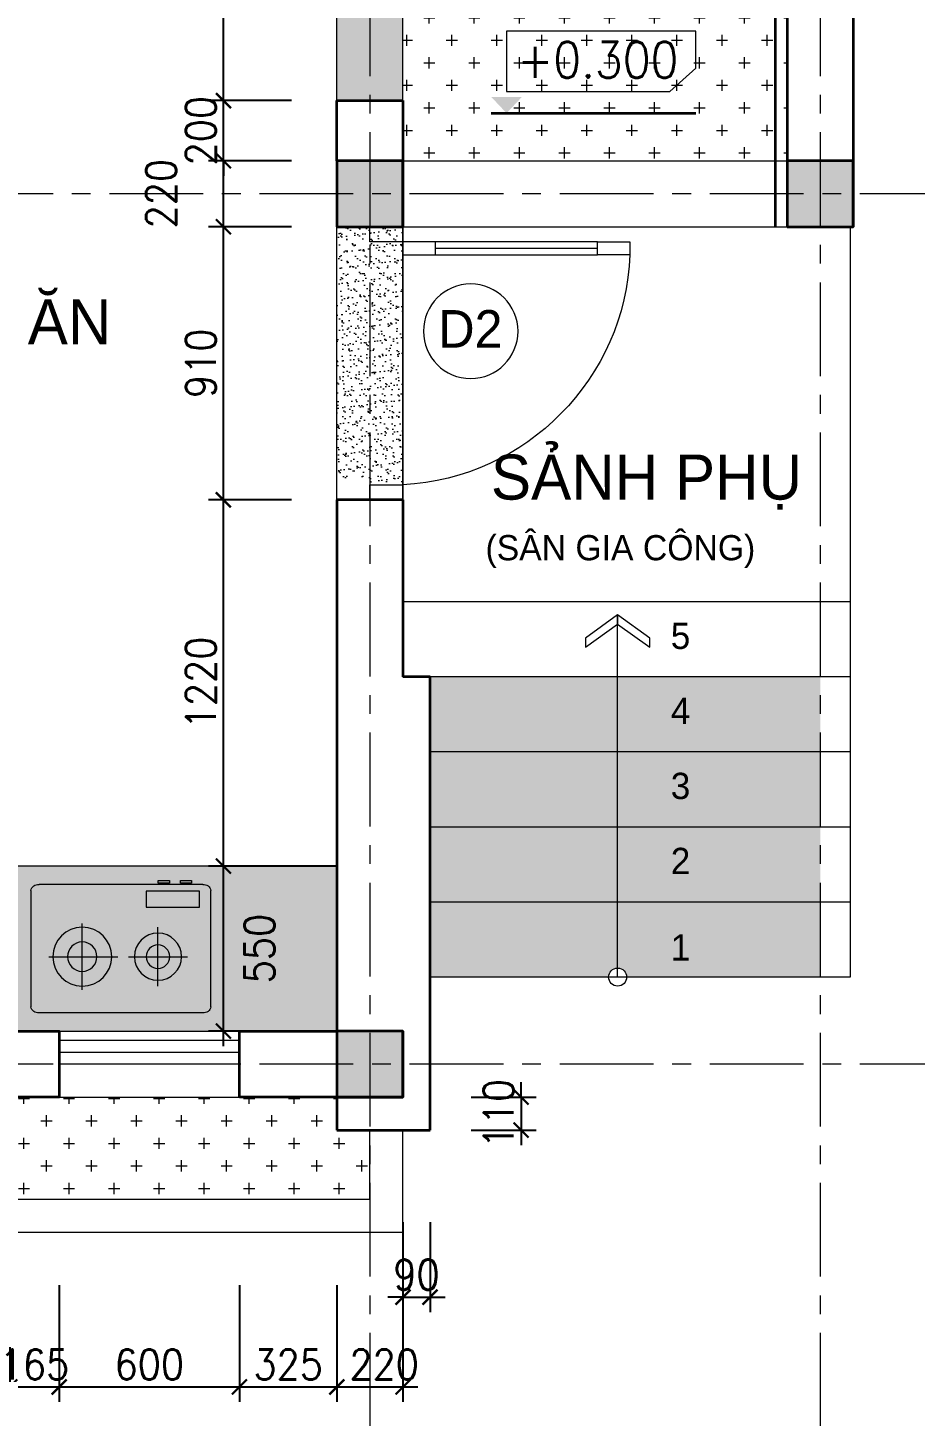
# Model space of a CAD drawing. Header units: millimetres. Extents: x -529782 to -142003, y -492574 to -273331.
# Drawn here: x -257744 to -254788, y -369084 to -364458 of the extents above; entities that cross this region are included whole.
import ezdxf

# ---------------------------------------------------------------- set-up
doc = ezdxf.new("R2010")
doc.units = ezdxf.units.MM
doc.header["$LTSCALE"] = 500
doc.header["$MEASUREMENT"] = 0
doc.header["$PDMODE"] = 3
doc.linetypes.add('CENTER', pattern=[2, 1.25, -0.25, 0.25, -0.25])
doc.layers.get('0').update_dxf_attribs({"linetype": 'CONTINUOUS', "lineweight": 13})
doc.layers.get('Defpoints').update_dxf_attribs({"color": 255, "linetype": 'CONTINUOUS', "lineweight": 13})
for name, color, linetype, lineweight in [('1.cat 30', 30, 'CONTINUOUS', 35), ('1.cot', 2, 'CONTINUOUS', 35), ('2.thay 145', 145, 'CONTINUOUS', 18), ('3.manh 08', 8, 'CONTINUOUS', 9), ('4.dim 08', 8, 'CONTINUOUS', 13), ('7.tim 67', 67, 'CENTER', 9), ('8.vat lieu 08', 8, 'CONTINUOUS', 5), ('9.text \xad white', 7, 'CONTINUOUS', 15), ('CA.manh 08', 8, 'CONTINUOUS', 9), ('CA.thay 145', 145, 'CONTINUOUS', 18), ('CHITIET', 9, 'CONTINUOUS', 9), ('noithat', 15, 'CONTINUOUS', 9)]:
    doc.layers.add(name, color=color, linetype=linetype, lineweight=lineweight)
doc.styles.add('CA.JSC1', font='')
doc.styles.get("Standard").update_dxf_attribs({"font": 'txt.shx', "width": 0.9})
doc.styles.add('VnAvantH', font='')
doc.styles.get('CA.JSC1').set_extended_font_data('.VnAvantH')
doc.styles.get('VnAvantH').set_extended_font_data('.VnAvantH')
doc.dimstyles.new('CA 50', dxfattribs={"dimscale": 0, "dimtxt": 100, "dimasz": 50, "dimexe": 50, "dimexo": 0, "dimgap": 25, "dimtad": 1, "dimdec": 0, "dimzin": 0, "dimdsep": 46, "dimtxsty": 'Standard', "dimblk": 'ARCHTICK', "dimcen": 0.09, "dimdle": 50, "dimclrd": 256, "dimclre": 256, "dimclrt": 7, "dimadec": 0, "dimazin": 0, "dimtfac": 1, "dimtdec": 0, "dimtix": 1, "dimtmove": 2, "dimatfit": 3, "dimldrblk": 'DOT', "dimfxl": 1, "dimtolj": 1, "dimtzin": 0, "dimarcsym": 0})
pattern_1 = [(0, (0, 0), (75, 75), [37.5, -112.5]), (90, (18.75, -18.75), (-74.99999999999999, 75), [37.5, -112.5])]
pattern_2 = [(37.50000000000001, (0, 0), (-1.259867162192163, 38.53647538026317), [0, -30.4, 0, -34, 0, -32.5]), (7.499999999999999, (0, 0), (35.39553410535454, 56.4429213045948), [0, -16.4, 0, -27.4, 0, -10.5]), (327.5, (-24.6, 0), (62.2828372350299, 0.11318107073929), [0, -10, 0, -36, 0, -47]), (317.5, (-24.6, 0), (60.12253209144586, 17.55351129868498), [0, -5, 0, -23.6, 0, -27])]

# ---------------------------------------------------------------- blocks, each defined once
blk = doc.blocks.new('A$C1A9D127A')
at = {"layer": 'noithat', "color": 135, "linetype": 'Continuous'}
for p, q in [((49.99985728343017, 109.9998206971213), (-0.0001427165698260069, 109.9998206971213)), ((-0.0001427165698260069, 109.9998206971213), (-0.0001427165698260069, -0.000179302878677845)), ((49.99985728343017, -0.000179302878677845), (49.99985728343017, 109.9998206971213)), ((-0.0001427165698260069, -0.000179302878677845), (49.99985728343017, -0.000179302878677845))]:
    blk.add_line(p, q, dxfattribs=at)
blk = doc.blocks.new('A$C2BDB356E')
at = {"layer": 'noithat', "color": 135, "linetype": 'Continuous'}
for p, q in [((0.0007344302721321583, 599.9999563574092), (0.0007344302721321583, 699.9999563574092)), ((0.0007344302721321583, 699.9999563574092), (40.00073443027213, 699.9999563574092)), ((40.00073443027213, 699.9999563574092), (40.00073443027213, 599.9999563574092)), ((40.00073443027213, 599.9999563574092), (0.0007344302721321583, 599.9999563574092)), ((0.0007344302721321583, 99.99995635740925), (0.0007344302721321583, -4.364259075373411e-05)), ((40.00073443027213, 99.99995635740925), (0.0007344302721321583, 99.99995635740925)), ((40.00073443027213, -4.364259075373411e-05), (40.00073443027213, 99.99995635740925)), ((0.0007344302721321583, -4.364259075373411e-05), (40.00073443027213, -4.364259075373411e-05))]:
    blk.add_line(p, q, dxfattribs=at)
at = {"layer": 'noithat', "color": 8, "linetype": 'Continuous'}
for p, q in [((0.0007344302721321583, 99.99995635740925), (0.0007344302721321583, 599.9999563574092)), ((20.00073443027213, 599.9999563574092), (20.00073443027213, 99.99995635740925)), ((40.00073443027213, 599.9999563574092), (40.00073443027213, 99.99995635740925))]:
    blk.add_line(p, q, dxfattribs=at)
at = {"layer": 'noithat', "color": 1, "linetype": 'Continuous'}
blk.add_arc((10.18820847296689, 740.3098040898665), 740.9098847954065, 272.306074052381, 356.8812333185894, dxfattribs=at)
blk = doc.blocks.new('A$C30FB348B')
at = {"layer": 'noithat', "linetype": 'Continuous'}
for p, q in [((0.0002172812819480896, 33.85347321256995), (0.0002172812819480896, 421.2069516330957)), ((572.7609284371138, 440.9020689167082), (27.23950612545013, 440.9020689167082)), ((600.000217281282, 421.2069516330957), (600.000217281282, 33.85347321256995)), ((171.159261636436, 365.3245245367289), (171.159261636436, 143.323380228132)), ((423.4479116201401, 352.3814236670732), (423.4479116201401, 156.2664828933775)), ((60.14995465427637, 254.3239532783628), (289.5696166753769, 254.3239532783628)), ((325.3904412314296, 254.3239532783628), (521.5053820014, 254.3239532783628)), ((383.7958815470338, 35.55339248850942), (383.7958815470338, 89.17481165751815)), ((383.7958815470338, 89.17481165751815), (561.421077311039, 89.17481165751815)), ((561.421077311039, 89.17481165751815), (561.421077311039, 35.55339248850942)), ((572.7623986005783, 14.15982609987259), (27.23950612545013, 14.15982609987259)), ((561.421077311039, 35.55339248850942), (383.7958815470338, 35.55339248850942)), ((424.4404108226299, 9.21943062916398), (424.4404108226299, 0.000129304826259613)), ((461.3425084352493, 9.21943062916398), (424.4404108226299, 9.21943062916398)), ((424.4404108226299, 0.000129304826259613), (461.3425084352493, 0.000129304826259613)), ((461.3425084352493, 0.000129304826259613), (461.3425084352493, 9.21943062916398)), ((498.2446060404181, 9.21943062916398), (498.2446060404181, 0.000129304826259613)), ((535.1467036530375, 9.21943062916398), (498.2446060404181, 9.21943062916398)), ((498.2446060404181, 0.000129304826259613), (535.1467036530375, 0.000129304826259613)), ((535.1467036530375, 0.000129304826259613), (535.1467036530375, 9.21943062916398))]:
    blk.add_line(p, q, dxfattribs=at)
for centre, radius in [((171.159261636436, 254.3239532783628), 98.05747038781627), ((423.4479116201401, 254.3239532783628), 78.44703483184028), ((171.159261636436, 254.3239532783628), 49.02675046593203), ((423.4479116201401, 254.3239532783628), 39.22245889433288)]:
    blk.add_circle(centre, radius, dxfattribs=at)
for centre, radius, start, end in [((23.98896186053753, 416.7174651958048), 24.40207153541323, 82.34500645353862, 169.4018578650414), ((576.0105572864413, 416.7144089266658), 24.40497866236014, 10.60416503211747, 97.65190782303455), ((23.98983140289783, 38.34199333935976), 24.40012875186774, 190.6001994432586, 277.6639966626983), ((576.0186663344502, 38.3432694375515), 24.40255349083593, 262.3420477855835, 349.3978178015818)]:
    blk.add_arc(centre, radius, start, end, dxfattribs=at)
blk = doc.blocks.new('_ArchTick')
at = {"color": 1, "linetype": 'ByBlock', "const_width": 0.150000081}
blk.add_lwpolyline([(-0.5000002699998731, -0.5000002699998731), (0.5000002699998731, 0.5000002699998731)], dxfattribs=at)
blk = doc.blocks.new('*D342')
at = {"layer": '4.dim 08', "lineweight": -2, "transparency": 16777216}
for p, q in [((-257092, -367850.9999999998), (-257092, -367200.9999999998)), ((-256713.8179060325, -367250.9999999998), (-257142, -367250.9999999998)), ((-256713.8179060325, -367800.9999999998), (-257142, -367800.9999999998))]:
    blk.add_line(p, q, dxfattribs=at)
at = {"layer": 'Defpoints', "color": 0, "transparency": 16777216}
for p in [(-257092, -367250.9999999998), (-256713.8179060325, -367250.9999999998), (-256713.8179060325, -367800.9999999998)]:
    blk.add_point(p, dxfattribs=at)
at = {"layer": '4.dim 08', "lineweight": -2, "transparency": 16777216, "xscale": 50, "yscale": 50, "zscale": 50}
for p, rotation in [((-257092, -367250.9999999998), 90), ((-257092, -367800.9999999998), 270)]:
    blk.add_blockref('_ArchTick', p, dxfattribs=dict(at, rotation=rotation))
at = {"layer": '4.dim 08', "color": 7, "transparency": 16777216, "insert": (-256972, -367525.9999999998), "char_height": 100, "attachment_point": 5, "rotation": 90}
blk.add_mtext('\\A1;550', dxfattribs=at)
blk = doc.blocks.new('_DOT')
at = {"color": 1, "linetype": 'ByBlock'}
blk.add_line((-0.5, 0), (-1, 0), dxfattribs=at)
at = {"color": 1, "linetype": 'ByBlock', "const_width": 0.5}
blk.add_lwpolyline([(-0.25, 0, 1), (0.25, 0, 1)], format="xyb", close=True, dxfattribs=at)
blk = doc.blocks.new('*D343')
at = {"layer": '4.dim 08', "lineweight": -2, "transparency": 16777216}
for p, q in [((-257092, -367300.9999999998), (-257092, -365980.9999999998)), ((-256865.5, -366030.9999999998), (-257142, -366030.9999999998)), ((-256865.5, -367250.9999999998), (-257142, -367250.9999999998))]:
    blk.add_line(p, q, dxfattribs=at)
at = {"layer": 'Defpoints', "color": 0, "transparency": 16777216}
for p in [(-257092, -366030.9999999998), (-256865.5, -366030.9999999998), (-256865.5, -367250.9999999998)]:
    blk.add_point(p, dxfattribs=at)
at = {"layer": '4.dim 08', "lineweight": -2, "transparency": 16777216, "xscale": 50, "yscale": 50, "zscale": 50}
for p, rotation in [((-257092, -366030.9999999998), 90), ((-257092, -367250.9999999998), 270)]:
    blk.add_blockref('_ArchTick', p, dxfattribs=dict(at, rotation=rotation))
at = {"layer": '4.dim 08', "color": 7, "transparency": 16777216, "insert": (-257166.9999999999, -366640.9999999998), "char_height": 100, "attachment_point": 5, "rotation": 90}
blk.add_mtext('\\A1;1220', dxfattribs=at)
blk = doc.blocks.new('*D344')
at = {"layer": '4.dim 08', "lineweight": -2, "transparency": 16777216}
for p, q in [((-257092, -366080.9999999998), (-257092, -365070.9999999998)), ((-256865.5, -365120.9999999998), (-257142, -365120.9999999998)), ((-256865.5, -366030.9999999998), (-257142, -366030.9999999998))]:
    blk.add_line(p, q, dxfattribs=at)
at = {"layer": 'Defpoints', "color": 0, "transparency": 16777216}
for p in [(-257092, -365120.9999999998), (-256865.5, -365120.9999999998), (-256865.5, -366030.9999999998)]:
    blk.add_point(p, dxfattribs=at)
at = {"layer": '4.dim 08', "lineweight": -2, "transparency": 16777216, "xscale": 50, "yscale": 50, "zscale": 50}
for p, rotation in [((-257092, -365120.9999999998), 90), ((-257092, -366030.9999999998), 270)]:
    blk.add_blockref('_ArchTick', p, dxfattribs=dict(at, rotation=rotation))
at = {"layer": '4.dim 08', "color": 7, "transparency": 16777216, "insert": (-257166.9999999999, -365575.9999999998), "char_height": 100, "attachment_point": 5, "rotation": 90}
blk.add_mtext('\\A1;910', dxfattribs=at)
blk = doc.blocks.new('*D345')
at = {"layer": '4.dim 08', "lineweight": -2, "transparency": 16777216}
for p, q in [((-257092, -365170.9999999998), (-257092, -364850.9999999998)), ((-256865.5, -364900.9999999998), (-257142, -364900.9999999998)), ((-256865.5, -365120.9999999998), (-257142, -365120.9999999998))]:
    blk.add_line(p, q, dxfattribs=at)
at = {"layer": 'Defpoints', "color": 0, "transparency": 16777216}
for p in [(-257092, -364900.9999999998), (-256865.5, -364900.9999999998), (-256865.5, -365120.9999999998)]:
    blk.add_point(p, dxfattribs=at)
at = {"layer": '4.dim 08', "lineweight": -2, "transparency": 16777216, "xscale": 50, "yscale": 50, "zscale": 50}
for p, rotation in [((-257092, -364900.9999999998), 90), ((-257092, -365120.9999999998), 270)]:
    blk.add_blockref('_ArchTick', p, dxfattribs=dict(at, rotation=rotation))
at = {"layer": '4.dim 08', "color": 7, "transparency": 16777216, "insert": (-257299.5, -365010.9999999998), "char_height": 100, "attachment_point": 5, "rotation": 90}
blk.add_mtext('\\A1;220', dxfattribs=at)
blk = doc.blocks.new('*D346')
at = {"layer": '4.dim 08', "lineweight": -2, "transparency": 16777216}
for p, q in [((-257092, -364700.9999999998), (-257092, -364650.9999999998)), ((-256865.5, -364700.9999999998), (-257142, -364700.9999999998)), ((-257092, -364900.9999999998), (-257092, -364700.9999999998)), ((-256865.5, -364900.9999999998), (-257142, -364900.9999999998)), ((-257092, -364900.9999999998), (-257092, -364950.9999999998))]:
    blk.add_line(p, q, dxfattribs=at)
at = {"layer": 'Defpoints', "color": 0, "transparency": 16777216}
for p in [(-257092, -364700.9999999998), (-256865.5, -364700.9999999998), (-256865.5, -364900.9999999998)]:
    blk.add_point(p, dxfattribs=at)
at = {"layer": '4.dim 08', "lineweight": -2, "transparency": 16777216, "xscale": 50, "yscale": 50, "zscale": 50}
for p, rotation in [((-257092, -364700.9999999998), 270), ((-257092, -364900.9999999998), 90)]:
    blk.add_blockref('_ArchTick', p, dxfattribs=dict(at, rotation=rotation))
at = {"layer": '4.dim 08', "color": 7, "transparency": 16777216, "insert": (-257166.9999999999, -364800.9999999999), "char_height": 100, "attachment_point": 5, "rotation": 90}
blk.add_mtext('\\A1;200', dxfattribs=at)
blk = doc.blocks.new('*D347')
at = {"layer": '4.dim 08', "lineweight": -2, "transparency": 16777216}
for p, q in [((-257092, -364750.9999999998), (-257092, -362350.9999999998)), ((-256865.5, -362400.9999999998), (-257142, -362400.9999999998)), ((-256865.5, -364700.9999999998), (-257142, -364700.9999999998))]:
    blk.add_line(p, q, dxfattribs=at)
at = {"layer": 'Defpoints', "color": 0, "transparency": 16777216}
for p in [(-257092, -362400.9999999998), (-256865.5, -362400.9999999998), (-256865.5, -364700.9999999998)]:
    blk.add_point(p, dxfattribs=at)
at = {"layer": '4.dim 08', "lineweight": -2, "transparency": 16777216, "xscale": 50, "yscale": 50, "zscale": 50}
for p, rotation in [((-257092, -362400.9999999998), 90), ((-257092, -364700.9999999998), 270)]:
    blk.add_blockref('_ArchTick', p, dxfattribs=dict(at, rotation=rotation))
at = {"layer": '4.dim 08', "color": 7, "transparency": 16777216, "insert": (-257166.9999999999, -363550.9999999999), "char_height": 100, "attachment_point": 5, "rotation": 90}
blk.add_mtext('\\A1;2300', dxfattribs=at)
blk = doc.blocks.new('*D380')
at = {"layer": '4.dim 08', "lineweight": -2, "transparency": 16777216}
for p, q in [((-257803.8179060325, -368647.5), (-257803.8179060325, -369036.5)), ((-257638.8179060325, -368647.5), (-257638.8179060325, -369036.5)), ((-257803.8179060325, -368986.5), (-257853.8179060325, -368986.5)), ((-257803.8179060325, -368986.5), (-257638.8179060325, -368986.5)), ((-257638.8179060325, -368986.5), (-257588.8179060325, -368986.5))]:
    blk.add_line(p, q, dxfattribs=at)
at = {"layer": 'Defpoints', "color": 0, "transparency": 16777216}
for p in [(-257803.8179060325, -368647.5), (-257638.8179060325, -368647.5), (-257638.8179060325, -368986.5)]:
    blk.add_point(p, dxfattribs=at)
at = {"layer": '4.dim 08', "lineweight": -2, "transparency": 16777216, "xscale": 50, "yscale": 50, "zscale": 50}
blk.add_blockref('_ArchTick', (-257803.8179060325, -368986.5), dxfattribs=at)
at = {"layer": '4.dim 08', "lineweight": -2, "transparency": 16777216, "xscale": 50, "yscale": 50, "zscale": 50, "rotation": 180}
blk.add_blockref('_ArchTick', (-257638.8179060325, -368986.5), dxfattribs=at)
at = {"layer": '4.dim 08', "color": 7, "transparency": 16777216, "insert": (-257721.3179060325, -368911.5), "char_height": 100, "attachment_point": 5}
blk.add_mtext('\\A1;165', dxfattribs=at)
blk = doc.blocks.new('*D381')
at = {"layer": '4.dim 08', "lineweight": -2, "transparency": 16777216}
for p, q in [((-257638.8179060325, -368647.5), (-257638.8179060325, -369036.5)), ((-257038.8179060324, -368647.5), (-257038.8179060324, -369036.5)), ((-257688.8179060325, -368986.5), (-256988.8179060324, -368986.5))]:
    blk.add_line(p, q, dxfattribs=at)
at = {"layer": 'Defpoints', "color": 0, "transparency": 16777216}
for p in [(-257638.8179060325, -368647.5), (-257038.8179060324, -368647.5), (-257038.8179060324, -368986.5)]:
    blk.add_point(p, dxfattribs=at)
at = {"layer": '4.dim 08', "lineweight": -2, "transparency": 16777216, "xscale": 50, "yscale": 50, "zscale": 50, "rotation": 180}
blk.add_blockref('_ArchTick', (-257638.8179060325, -368986.5), dxfattribs=at)
at = {"layer": '4.dim 08', "lineweight": -2, "transparency": 16777216, "xscale": 50, "yscale": 50, "zscale": 50}
blk.add_blockref('_ArchTick', (-257038.8179060324, -368986.5), dxfattribs=at)
at = {"layer": '4.dim 08', "color": 7, "transparency": 16777216, "insert": (-257338.8179060325, -368911.5), "char_height": 100, "attachment_point": 5}
blk.add_mtext('\\A1;600', dxfattribs=at)
blk = doc.blocks.new('*D382')
at = {"layer": '4.dim 08', "lineweight": -2, "transparency": 16777216}
for p, q in [((-257038.8179060324, -368647.5), (-257038.8179060324, -369036.5)), ((-256713.8179060324, -368647.5), (-256713.8179060324, -369036.5)), ((-257088.8179060324, -368986.5), (-256663.8179060324, -368986.5))]:
    blk.add_line(p, q, dxfattribs=at)
at = {"layer": 'Defpoints', "color": 0, "transparency": 16777216}
for p in [(-257038.8179060324, -368647.5), (-256713.8179060324, -368647.5), (-256713.8179060324, -368986.5)]:
    blk.add_point(p, dxfattribs=at)
at = {"layer": '4.dim 08', "lineweight": -2, "transparency": 16777216, "xscale": 50, "yscale": 50, "zscale": 50, "rotation": 180}
blk.add_blockref('_ArchTick', (-257038.8179060324, -368986.5), dxfattribs=at)
at = {"layer": '4.dim 08', "lineweight": -2, "transparency": 16777216, "xscale": 50, "yscale": 50, "zscale": 50}
blk.add_blockref('_ArchTick', (-256713.8179060324, -368986.5), dxfattribs=at)
at = {"layer": '4.dim 08', "color": 7, "transparency": 16777216, "insert": (-256876.3179060324, -368911.5), "char_height": 100, "attachment_point": 5}
blk.add_mtext('\\A1;325', dxfattribs=at)
blk = doc.blocks.new('*D383')
at = {"layer": '4.dim 08', "lineweight": -2, "transparency": 16777216}
for p, q in [((-256713.8179060324, -368647.5), (-256713.8179060324, -369036.5)), ((-256493.8179060325, -368647.5), (-256493.8179060325, -369036.5)), ((-256763.8179060324, -368986.5), (-256443.8179060325, -368986.5))]:
    blk.add_line(p, q, dxfattribs=at)
at = {"layer": 'Defpoints', "color": 0, "transparency": 16777216}
for p in [(-256713.8179060324, -368647.5), (-256493.8179060325, -368647.5), (-256493.8179060325, -368986.5)]:
    blk.add_point(p, dxfattribs=at)
at = {"layer": '4.dim 08', "lineweight": -2, "transparency": 16777216, "xscale": 50, "yscale": 50, "zscale": 50, "rotation": 180}
blk.add_blockref('_ArchTick', (-256713.8179060324, -368986.5), dxfattribs=at)
at = {"layer": '4.dim 08', "lineweight": -2, "transparency": 16777216, "xscale": 50, "yscale": 50, "zscale": 50}
blk.add_blockref('_ArchTick', (-256493.8179060325, -368986.5), dxfattribs=at)
at = {"layer": '4.dim 08', "color": 7, "transparency": 16777216, "insert": (-256556.5, -368911.5), "char_height": 100, "attachment_point": 5}
blk.add_mtext('\\A1;220', dxfattribs=at)
blk = doc.blocks.new('mui ten')
at = {"layer": '2.thay 145', "color": 2}
for points in [[(215.9530817739433, 213.65967309798), (154.2804254583607, 213.65967309798), (0, 0), (61.67265631558257, 0)], [(61.67265631558257, 0), (0, 0), (154.2804254583607, -213.6596730979509), (215.9530817739433, -213.6596730979509)]]:
    blk.add_lwpolyline(points, close=True, dxfattribs=at)
blk = doc.blocks.new('ki hieu cost')
at = {"layer": '1.cat 30'}
blk.add_line((-119312.6479903211, -196389.5266377838), (-118175.9534743076, -196389.5266377837), dxfattribs=at)
at = {"layer": '3.manh 08'}
blk.add_lwpolyline([(-119227.225577535, -195933.8747298737), (-119227.225577535, -196268.1983629046), (-118320.4604987512, -196268.1983629046), (-118175.9534743076, -196138.8011558482), (-118175.9534743076, -195933.8747298737)], close=True, dxfattribs=at)
blk.add_solid([(-119312.6479903211, -196299.0221607631), (-119141.803164749, -196299.0221607631), (-119227.225577535, -196389.5266377839)], dxfattribs=at)
blk = doc.blocks.new('*D654')
at = {"layer": '4.dim 08', "lineweight": -2, "transparency": 16777216}
for p, q in [((-256100.3519007356, -368020.9999999997), (-256100.3519007356, -367970.9999999997)), ((-256266.9346846947, -368020.9999999997), (-256050.3519007356, -368020.9999999997)), ((-256100.3519007356, -368020.9999999997), (-256100.3519007356, -368130.9999999997)), ((-256266.9346846947, -368130.9999999997), (-256050.3519007356, -368130.9999999997)), ((-256100.3519007356, -368130.9999999997), (-256100.3519007356, -368180.9999999997))]:
    blk.add_line(p, q, dxfattribs=at)
at = {"layer": 'Defpoints', "color": 0, "transparency": 16777216}
for p in [(-256266.9346846947, -368020.9999999997), (-256266.9346846947, -368130.9999999997), (-256100.3519007356, -368130.9999999997)]:
    blk.add_point(p, dxfattribs=at)
at = {"layer": '4.dim 08', "lineweight": -2, "transparency": 16777216, "xscale": 50, "yscale": 50, "zscale": 50}
for p, rotation in [((-256100.3519007356, -368020.9999999997), 270), ((-256100.3519007356, -368130.9999999997), 90)]:
    blk.add_blockref('_ArchTick', p, dxfattribs=dict(at, rotation=rotation))
at = {"layer": '4.dim 08', "color": 7, "transparency": 16777216, "insert": (-256175.3519007356, -368075.9999999998), "char_height": 100, "attachment_point": 5, "rotation": 90}
blk.add_mtext('\\A1;110', dxfattribs=at)
blk = doc.blocks.new('*D655')
at = {"layer": '4.dim 08', "lineweight": -2, "transparency": 16777216}
for p, q in [((-256493.8179060325, -368437.0351024675), (-256493.8179060325, -368737.3789915517)), ((-256403.8179060325, -368437.0351024675), (-256403.8179060325, -368737.3789915517)), ((-256493.8179060325, -368687.3789915517), (-256543.8179060325, -368687.3789915517)), ((-256493.8179060325, -368687.3789915517), (-256403.8179060325, -368687.3789915517)), ((-256403.8179060325, -368687.3789915517), (-256353.8179060325, -368687.3789915517))]:
    blk.add_line(p, q, dxfattribs=at)
at = {"layer": 'Defpoints', "color": 0, "transparency": 16777216}
for p in [(-256493.8179060325, -368437.0351024675), (-256403.8179060325, -368437.0351024675), (-256403.8179060325, -368687.3789915517)]:
    blk.add_point(p, dxfattribs=at)
at = {"layer": '4.dim 08', "lineweight": -2, "transparency": 16777216, "xscale": 50, "yscale": 50, "zscale": 50}
blk.add_blockref('_ArchTick', (-256493.8179060325, -368687.3789915517), dxfattribs=at)
at = {"layer": '4.dim 08', "lineweight": -2, "transparency": 16777216, "xscale": 50, "yscale": 50, "zscale": 50, "rotation": 180}
blk.add_blockref('_ArchTick', (-256403.8179060325, -368687.3789915517), dxfattribs=at)
at = {"layer": '4.dim 08', "color": 7, "transparency": 16777216, "insert": (-256448.8179060325, -368612.3789915517), "char_height": 100, "attachment_point": 5}
blk.add_mtext('\\A1;90', dxfattribs=at)

msp = doc.modelspace()

# ---------------------------------------------------------------- hatches: boundary and pattern name
at = {"layer": '1.cot'}
for points in [[(-256493.8179060325, -364900.9999999998), (-256713.8179060325, -364900.9999999998), (-256713.8179060325, -365120.9999999998), (-256493.8179060325, -365120.9999999998)], [(-254993.8179060325, -364900.9999999998), (-255213.8179060325, -364900.9999999998), (-255213.8179060325, -365120.9999999998), (-254993.8179060325, -365120.9999999998)], [(-256493.8179060325, -367800.9999999998), (-256713.8179060325, -367800.9999999998), (-256713.8179060325, -368020.9999999998), (-256493.8179060325, -368020.9999999998)]]:
    msp.add_hatch(color=256, dxfattribs=at).paths.add_polyline_path(points)
at = {"layer": '4.dim 08'}
h = msp.add_hatch(dxfattribs=at)
h.set_pattern_fill('CROSS', color=256, scale=300, style=0)
h.set_pattern_definition(pattern_1)
h.paths.add_polyline_path([(-255213.8179060324, -362360.9999999998), (-255588.8179060325, -362360.9999999999), (-255588.8179060325, -362030.9999999998), (-256493.8179060341, -362030.9999999998), (-256493.8179060341, -362140.9999999998), (-256493.8179060326, -362400.9999999998), (-256493.8179060325, -364700.9999999998), (-256493.8179060325, -364900.9999999998), (-255213.8179060324, -364900.9999999998)])
h.paths.add_polyline_path([(-256741.3179060325, -364153.5), (-256466.3179060325, -364153.5), (-256466.3179060325, -364303.5), (-256741.3179060325, -364303.5)], flags=9)
h.paths.add_polyline_path([(-256021.3179060324, -364153.5), (-255686.3179060324, -364153.5), (-255686.3179060324, -364303.5), (-256021.3179060324, -364303.5)], flags=24)
h.paths.add_polyline_path([(-255546.3179060324, -362664), (-255256.3179060324, -362664), (-255256.3179060324, -362814), (-255546.3179060324, -362814)], flags=24)
h.paths.add_polyline_path([(-256047.9999999999, -362333.4999999999), (-256047.9999999999, -362058.4999999999), (-255897.9999999999, -362058.4999999999), (-255897.9999999999, -362333.4999999999)], flags=24)
h.paths.add_polyline_path([(-255493.8179060324, -362423.5), (-255233.8179060324, -362423.5), (-255233.8179060324, -362573.5), (-255493.8179060324, -362573.5)], flags=24)
h.paths.add_polyline_path([(-256403.9556901801, -363573.1168802708), (-255298.1037404115, -363573.1168802708), (-255298.1037404115, -363372.4995636813), (-256403.9556901801, -363372.4995636813)], flags=24)
h.paths.add_polyline_path([(-256356.1199334055, -363411.7811234962), (-255327.7167609006, -363411.7811234962), (-255327.7167609006, -363189.1783475544), (-256356.1199334055, -363189.1783475544)], flags=24)
h.paths.add_polyline_path([(-256446.9738018583, -363163.8526695424), (-255299.2209928696, -363163.8526695424), (-255299.2209928696, -362824.7912022589), (-256446.9738018583, -362824.7912022589)], flags=24)
h = msp.add_hatch(dxfattribs=at)
h.set_pattern_fill('CROSS', color=256, scale=300, style=0)
h.set_pattern_definition(pattern_1)
h.paths.add_polyline_path([(-256713.8179060325, -368130.9999999998), (-256713.8179060325, -368020.9999999997), (-260093.8179060325, -368020.9999999997), (-260093.8179060325, -368130.9999999997), (-260203.8179060325, -368130.9999999997), (-260203.8179060325, -368360.9999999998), (-256603.8179060332, -368360.9999999997), (-256603.8179060333, -368130.9999999998)])
at = {"layer": '8.vat lieu 08'}
h = msp.add_hatch(dxfattribs=at)
h.set_pattern_fill('AR-SAND', color=256, scale=20, style=0)
h.set_pattern_definition(pattern_2)
h.paths.add_polyline_path([(-256493.8179060326, -362400.9999999998), (-256713.8179060326, -362400.9999999998), (-256713.8179060325, -364700.9999999998), (-256493.8179060325, -364700.9999999998)])
h.paths.add_polyline_path([(-256741.3179060325, -364153.5), (-256466.3179060325, -364153.5), (-256466.3179060325, -364303.5), (-256741.3179060325, -364303.5)], flags=9)
h = msp.add_hatch(dxfattribs=at)
h.set_pattern_fill('AR-SAND', color=256, scale=20, style=0)
h.set_pattern_definition(pattern_2)
h.paths.add_polyline_path([(-256493.8179060325, -365120.9999999998), (-256713.8179060325, -365120.9999999998), (-256713.8179060325, -365970.9999999998), (-256493.8179060325, -365970.9999999997)])
h = msp.add_hatch(dxfattribs=at)
h.set_pattern_fill('AR-SAND', color=256, scale=30, style=0)
h.set_pattern_definition([(37.50000000000001, (0, 0), (-1.889800743288245, 57.80471307039476), [0, -45.6, 0, -51, 0, -48.75]), (7.499999999999999, (0, 0), (53.09330115803181, 84.66438195689221), [0, -24.6, 0, -41.1, 0, -15.75]), (327.5, (-36.9, 0), (93.42425585254486, 0.1697716061089349), [0, -15, 0, -54, 0, -70.5]), (317.5, (-36.9, 0), (90.1837981371688, 26.33026694802748), [0, -7.5, 0, -35.4, 0, -40.5])])
h.paths.add_polyline_path([(-259543.8179060324, -366100.9999999998), (-260093.8179060325, -366100.9999999998), (-260093.8179060325, -367800.9999999998), (-259768.8179060325, -367800.9999999998), (-257038.8179060324, -367800.9999999998), (-256713.8179060325, -367800.9999999998), (-256713.8179060325, -367250.9999999997), (-259543.8179060325, -367250.9999999998)])
h.paths.add_polyline_path([(-257047, -367663.4999999998), (-257047, -367388.4999999998), (-256897, -367388.4999999998), (-256897, -367663.4999999998)], flags=24)
h = msp.add_hatch(dxfattribs=at)
h.set_pattern_fill('AR-SAND', color=256, scale=20, style=0)
h.set_pattern_definition(pattern_2)
h.paths.add_polyline_path([(-255103.8179060325, -366620.9999999998), (-255778.8179060325, -366620.9999999998), (-255778.8179060325, -366870.9999999998), (-255103.8179060325, -366870.9999999998)])
h.paths.add_polyline_path([(-255103.8179060325, -366870.9999999998), (-255778.8179060325, -366870.9999999998), (-255778.8179060325, -367120.9999999999), (-255103.8179060325, -367120.9999999998)])
h.paths.add_polyline_path([(-255103.8179060325, -367120.9999999999), (-255778.8179060325, -367120.9999999999), (-255778.8179060325, -367370.9999999998), (-255103.8179060325, -367370.9999999998)])
h.paths.add_polyline_path([(-255103.8179060325, -367370.9999999998), (-255778.8179060325, -367370.9999999998), (-255778.8179060325, -367590.9999999999, -0.4142135623730951), (-255748.8179060325, -367620.9999999999), (-255103.8179060325, -367620.9999999998)])
h.paths.add_polyline_path([(-255623.795159785, -366799.6205064542), (-255514.4057017551, -366799.6205064542), (-255514.4057017551, -366668.3705064548), (-255623.795159785, -366668.3705064548)], flags=24)
h.paths.add_polyline_path([(-255624.5469773659, -367051.9337913187), (-255513.6538841741, -367051.9337913187), (-255513.6538841741, -366916.1728858335), (-255624.5469773659, -366916.1728858335)], flags=24)
h.paths.add_polyline_path([(-255624.1566105451, -367299.9819572143), (-255514.044250995, -367299.9819572143), (-255514.044250995, -367166.5632526544), (-255624.1566105451, -367166.5632526544)], flags=24)
h.paths.add_polyline_path([(-255623.795159785, -367587.6205064542), (-255514.4057017551, -367587.6205064542), (-255514.4057017551, -367456.3705064548), (-255623.795159785, -367456.3705064548)], flags=24)
h.paths.add_polyline_path([(-256403.8179060325, -366620.9999999998), (-256403.8179060325, -366870.9999999998), (-255778.8179060325, -366870.9999999998), (-255778.8179060325, -366620.9999999998)])
h.paths.add_polyline_path([(-256403.8179060325, -366870.9999999999), (-256403.8179060325, -367120.9999999999), (-255778.8179060325, -367120.9999999999), (-255778.8179060325, -366870.9999999999)])
h.paths.add_polyline_path([(-256403.8179060325, -367120.9999999999), (-256403.8179060325, -367370.9999999998), (-255778.8179060325, -367370.9999999999), (-255778.8179060325, -367120.9999999998)])
edge = h.paths.add_edge_path()
edge.add_line((-256403.8179060324, -367370.9999999999), (-256403.8179060324, -367620.9999999998))
edge.add_line((-256403.8179060324, -367620.9999999998), (-255808.8179060325, -367620.9999999999))
edge.add_arc((-255778.8179060325, -367620.9999999999), 30, 90, 180, ccw=False)
edge.add_line((-255778.8179060325, -367590.9999999999), (-255778.8179060325, -367370.9999999999))
edge.add_line((-255778.8179060325, -367370.9999999999), (-256403.8179060324, -367370.9999999999))

# ---------------------------------------------------------------- linework, layer by layer
at = {"layer": '1.cat 30'}
for p, q in [((-254993.8179060325, -359450.9999999998), (-254993.8179060325, -365120.9999999998)), ((-255253.8179060325, -362360.9999999998), (-255253.8179060324, -365120.9999999998)), ((-255213.8179060325, -362360.9999999998), (-255213.8179060324, -365120.9999999998)), ((-256713.8179060325, -364900.9999999998), (-256713.8179060325, -364700.9999999998)), ((-256713.8179060325, -364700.9999999998), (-256493.8179060325, -364700.9999999998)), ((-256493.8179060325, -364700.9999999998), (-256493.8179060325, -364900.9999999997)), ((-256713.8179060325, -364900.9999999998), (-256713.8179060325, -365120.9999999998)), ((-256493.8179060325, -364900.9999999998), (-256493.8179060325, -365120.9999999998)), ((-255213.8179060324, -365120.9999999998), (-255003.8179060325, -365120.9999999998)), ((-256713.8179060325, -366030.9999999998), (-256713.8179060325, -368130.9999999998)), ((-256493.8179060325, -366030.9999999998), (-256713.8179060325, -366030.9999999998)), ((-256493.8179060324, -366030.9999999998), (-256493.8179060324, -366620.9999999998)), ((-256403.8179060325, -366620.9999999999), (-256493.8179060324, -366620.9999999998)), ((-256403.8179060325, -368130.9999999997), (-256403.8179060325, -366620.9999999994)), ((-257038.8179060324, -367800.9999999998), (-256713.8179060325, -367800.9999999998)), ((-257038.8179060324, -368020.9999999998), (-257038.8179060324, -367800.9999999998)), ((-256493.8179060325, -367800.9999999998), (-256493.8179060325, -368020.9999999997)), ((-256713.8179060325, -368020.9999999998), (-257038.8179060324, -368020.9999999998)), ((-256493.8179060325, -368020.9999999997), (-257038.8179060325, -368020.9999999997)), ((-256713.8179060325, -368130.9999999998), (-256403.8179060325, -368130.9999999997))]:
    msp.add_line(p, q, dxfattribs=at)
msp.add_lwpolyline([(-257803.8179060325, -367800.9999999998), (-257638.8179060325, -367800.9999999998), (-257638.8179060325, -368020.9999999997), (-257803.8179060325, -368020.9999999997)], close=True, dxfattribs=at)
at = {"layer": '1.cot'}
for points in [[(-256713.8179060325, -365120.9999999998), (-256493.8179060325, -365120.9999999998), (-256493.8179060325, -364900.9999999998), (-256713.8179060325, -364900.9999999998)], [(-255213.8179060325, -365120.9999999998), (-254993.8179060325, -365120.9999999998), (-254993.8179060325, -364900.9999999998), (-255213.8179060325, -364900.9999999998)], [(-256713.8179060325, -368020.9999999998), (-256493.8179060325, -368020.9999999998), (-256493.8179060325, -367800.9999999998), (-256713.8179060325, -367800.9999999998)]]:
    msp.add_lwpolyline(points, close=True, dxfattribs=at)
at = {"layer": '2.thay 145'}
msp.add_line((-259768.8179060325, -368020.9999999998), (-257038.8179060324, -368020.9999999997), dxfattribs=at)
at = {"layer": '2.thay 145', "color": 2}
msp.add_circle((-255778.8179060325, -367620.9999999999), 30, dxfattribs=at)
at = {"layer": '3.manh 08'}
msp.add_lwpolyline([(-256110.6887678737, -365469.2205035032, -3898660.642287513), (-256110.6887678736, -365469.2203419092, 1.154242490888426e-06), (-256110.6887678734, -365469.2204227062, 1.154242490888426e-06)], format="xyb", dxfattribs=at)
at = {"layer": '4.dim 08'}
msp.add_line((-256493.8179060324, -366030.9999999998), (-256493.8179060324, -365120.9999999998), dxfattribs=at)
msp.add_lwpolyline([(-255778.8179060325, -367620.9999999999), (-255778.8179060325, -366444.9999999997)], dxfattribs=at)
at = {"layer": '7.tim 67', "ltscale": 0.5}
for p, q in [((-256603.8179060332, -357806.4999999999), (-256603.8179060332, -370523.9999999999)), ((-255103.8179060325, -357806.4999999999), (-255103.8179060325, -370523.9999999999)), ((-252659.3179060326, -365010.9999999998), (-267845.8179060326, -365010.9999999998)), ((-252659.3179060326, -367910.9999999998), (-267845.8179060326, -367910.9999999998))]:
    msp.add_line(p, q, dxfattribs=at)
at = {"layer": 'CA.manh 08', "color": 250}
msp.add_line((-255003.8179060325, -366370.9999999998), (-256493.8179060325, -366370.9999999999), dxfattribs=at)
msp.add_lwpolyline([(-256713.8179060325, -365120.9999999998), (-256493.8179060325, -365120.9999999998), (-256493.8179060325, -366030.9999999998), (-256713.8179060325, -366030.9999999998)], close=True, dxfattribs=at)
at = {"layer": 'CA.thay 145'}
for p, q in [((-256713.8179060325, -364700.9999999998), (-256713.8179060326, -362400.9999999998)), ((-256493.8179060325, -364700.9999999998), (-256493.8179060326, -362400.9999999998)), ((-256493.8179060325, -364900.9999999998), (-255213.8179060324, -364900.9999999998)), ((-256493.8179060325, -365120.9999999998), (-254993.8179060325, -365120.9999999998)), ((-255003.8179060325, -365120.9999999998), (-255003.8179060325, -367620.9999999998)), ((-255003.8179060325, -366620.9999999998), (-256493.8179060325, -366620.9999999999)), ((-255003.8179060325, -366870.9999999998), (-256403.8179060325, -366870.9999999999)), ((-255003.8179060325, -367120.9999999998), (-256403.8179060325, -367120.9999999999)), ((-256713.8179060325, -367250.9999999998), (-259543.8179060325, -367250.9999999997)), ((-255003.8179060325, -367370.9999999998), (-256403.8179060325, -367370.9999999998)), ((-255003.8179060325, -367620.9999999998), (-256403.8179060325, -367620.9999999998)), ((-259768.8179060325, -367800.9999999998), (-257038.8179060324, -367800.9999999998)), ((-257638.8179060325, -367830.9999999998), (-257038.8179060325, -367830.9999999998)), ((-257038.8179060324, -367800.9999999998), (-257038.8179060324, -367910.9999999998)), ((-257638.8179060325, -367870.9999999998), (-257038.8179060325, -367870.9999999998)), ((-257038.8179060324, -367910.9999999998), (-257638.8179060325, -367910.9999999998))]:
    msp.add_line(p, q, dxfattribs=at)
for points in [[(-260313.8179060325, -368130.9999999997), (-260313.8179060325, -368470.9999999998), (-256493.8179060325, -368470.9999999998), (-256493.8179060325, -368130.9999999997)], [(-260203.8179060325, -368130.9999999997), (-260203.8179060325, -368360.9999999998), (-256603.8179060325, -368360.9999999998), (-256603.8179060325, -368130.9999999998)]]:
    msp.add_lwpolyline(points, dxfattribs=at)

# ---------------------------------------------------------------- block references
at = {"layer": '2.thay 145', "xscale": 0.5999999999767169, "yscale": 0.5999999999767169, "zscale": 0.6000000000000001}
msp.add_blockref('ki hieu cost', (-184612.4475072768, -246909.0525955822), dxfattribs=at)
at = {"layer": '2.thay 145', "xscale": 0.5, "yscale": 0.5, "zscale": 0.5, "rotation": 270}
msp.add_blockref('mui ten', (-255778.8179060325, -366414.1636718418), dxfattribs=at)
at = {"layer": 'noithat', "xscale": -1}
for name, p, rotation in [('A$C1A9D127A', (-256493.8180853354, -365121.0001427163), 90), ('A$C1A9D127A', (-256493.8180853354, -365981.0001427163), 90), ('A$C30FB348B', (-257733.3188583956, -367298.5994012539), 180)]:
    msp.add_blockref(name, p, dxfattribs=dict(at, rotation=rotation))
at = {"layer": 'noithat', "xscale": -1.080000000001746, "yscale": 1.080000000001746, "zscale": 1.08, "rotation": 90}
msp.add_blockref('A$C2BDB356E', (-255737.8179531665, -365170.9992068151), dxfattribs=at)

# ---------------------------------------------------------------- texts
at = {"layer": '9.text \xad white'}
for s, height, style, p in [('bÕp + phßng ¨n', 150, 'CA.JSC1', (-259164.9635573111, -365513.1656239377)), ('d2', 124.999999999455, 'VnAvantH', (-256375.9659271754, -365523.8112549355)), ('s¶nh phô', 150, 'CA.JSC1', (-256200.9635573111, -366030.1656239377)), ('(s©n gia c«ng)', 84, 'CA.JSC1', (-256219.0194707485, -366232.362749405)), ('5', 87.49999999961852, 'VnAvantH', (-255601.9201597851, -366527.7455064543)), ('4', 87.49999999961852, 'VnAvantH', (-255601.9201597851, -366777.7455064543)), ('3', 87.49999999961852, 'VnAvantH', (-255601.9201597851, -367027.7455064543)), ('2', 87.49999999961852, 'VnAvantH', (-255601.9201597851, -367277.7455064543)), ('1', 87.49999999961852, 'VnAvantH', (-255601.9201597851, -367565.7455064543))]:
    msp.add_text(s, height=height, dxfattribs=dict(at, style=style)).set_placement(p)
at = {"layer": '9.text \xad white', "lineweight": 100, "insert": (-256113.3744183301, -364504.9085880698), "char_height": 120, "width": 546.9, "attachment_point": 1}
msp.add_mtext('+0.300', dxfattribs=at)

# ---------------------------------------------------------------- dimensions: what is measured, and where the dimension line sits
at = {"layer": '4.dim 08'}
for base, p1, p2, picture, middle in [((-257092, -362400.9999999998), (-256865.5, -364700.9999999998), (-256865.5, -362400.9999999998), '*D347', (-257166.9999999999, -363550.9999999999)), ((-257092, -364700.9999999998), (-256865.5, -364900.9999999998), (-256865.5, -364700.9999999998), '*D346', (-257166.9999999999, -364800.9999999999)), ((-257092, -365120.9999999998), (-256865.5, -366030.9999999998), (-256865.5, -365120.9999999998), '*D344', (-257166.9999999999, -365575.9999999998)), ((-257092, -366030.9999999998), (-256865.5, -367250.9999999998), (-256865.5, -366030.9999999998), '*D343', (-257166.9999999999, -366640.9999999998)), ((-256100.3519007356, -368130.9999999997), (-256266.9346846947, -368020.9999999997), (-256266.9346846947, -368130.9999999997), '*D654', (-256175.3519007356, -368075.9999999998))]:
    dim = msp.add_linear_dim(base=base, p1=p1, p2=p2, angle=90, dimstyle='CA 50', override={"dimscale": 1}, dxfattribs=at)
    dim.commit()
    dim.dimension.update_dxf_attribs({"geometry": picture, "text_midpoint": middle})
for base, p1, p2, picture, middle in [((-257092, -364900.9999999998), (-256865.5, -365120.9999999998), (-256865.5, -364900.9999999998), '*D345', (-257299.5, -365010.9999999998)), ((-257092, -367250.9999999998), (-256713.8179060325, -367800.9999999998), (-256713.8179060325, -367250.9999999998), '*D342', (-256972, -367525.9999999998))]:
    dim = msp.add_linear_dim(base=base, p1=p1, p2=p2, angle=90, dimstyle='CA 50', override={"dimscale": 1}, dxfattribs=at)
    dim.commit()
    dim.dimension.update_dxf_attribs({"geometry": picture, "text_midpoint": middle, "dimtype": 160})
for base, p1, p2, picture, middle in [((-256403.8179060325, -368687.3789915517), (-256493.8179060325, -368437.0351024675), (-256403.8179060325, -368437.0351024675), '*D655', (-256448.8179060325, -368612.3789915517)), ((-257638.8179060325, -368986.5), (-257803.8179060325, -368647.5), (-257638.8179060325, -368647.5), '*D380', (-257721.3179060325, -368911.5)), ((-257038.8179060324, -368986.5), (-257638.8179060325, -368647.5), (-257038.8179060324, -368647.5), '*D381', (-257338.8179060325, -368911.5)), ((-256713.8179060324, -368986.5), (-257038.8179060324, -368647.5), (-256713.8179060324, -368647.5), '*D382', (-256876.3179060324, -368911.5))]:
    dim = msp.add_linear_dim(base=base, p1=p1, p2=p2, dimstyle='CA 50', override={"dimscale": 1}, dxfattribs=at)
    dim.commit()
    dim.dimension.update_dxf_attribs({"geometry": picture, "text_midpoint": middle})
dim = msp.add_linear_dim(base=(-256493.8179060325, -368986.5), p1=(-256713.8179060324, -368647.5), p2=(-256493.8179060325, -368647.5), dimstyle='CA 50', override={"dimscale": 1}, dxfattribs=at)
dim.commit()
dim.dimension.update_dxf_attribs({"geometry": '*D383', "text_midpoint": (-256556.5, -368911.5), "dimtype": 160})

# ---------------------------------------------------------------- leaders
at = {"layer": 'CHITIET'}
msp.add_leader([(-258028.4688094631, -368249.2600795795), (-258028.4688094631, -369291.3749679157), (-256841.2676534879, -369291.3749679157)], dimstyle='CA 50', override={"dimscale": 1, "dimtad": 0}, dxfattribs=at)

doc.saveas('drawing.dxf')
